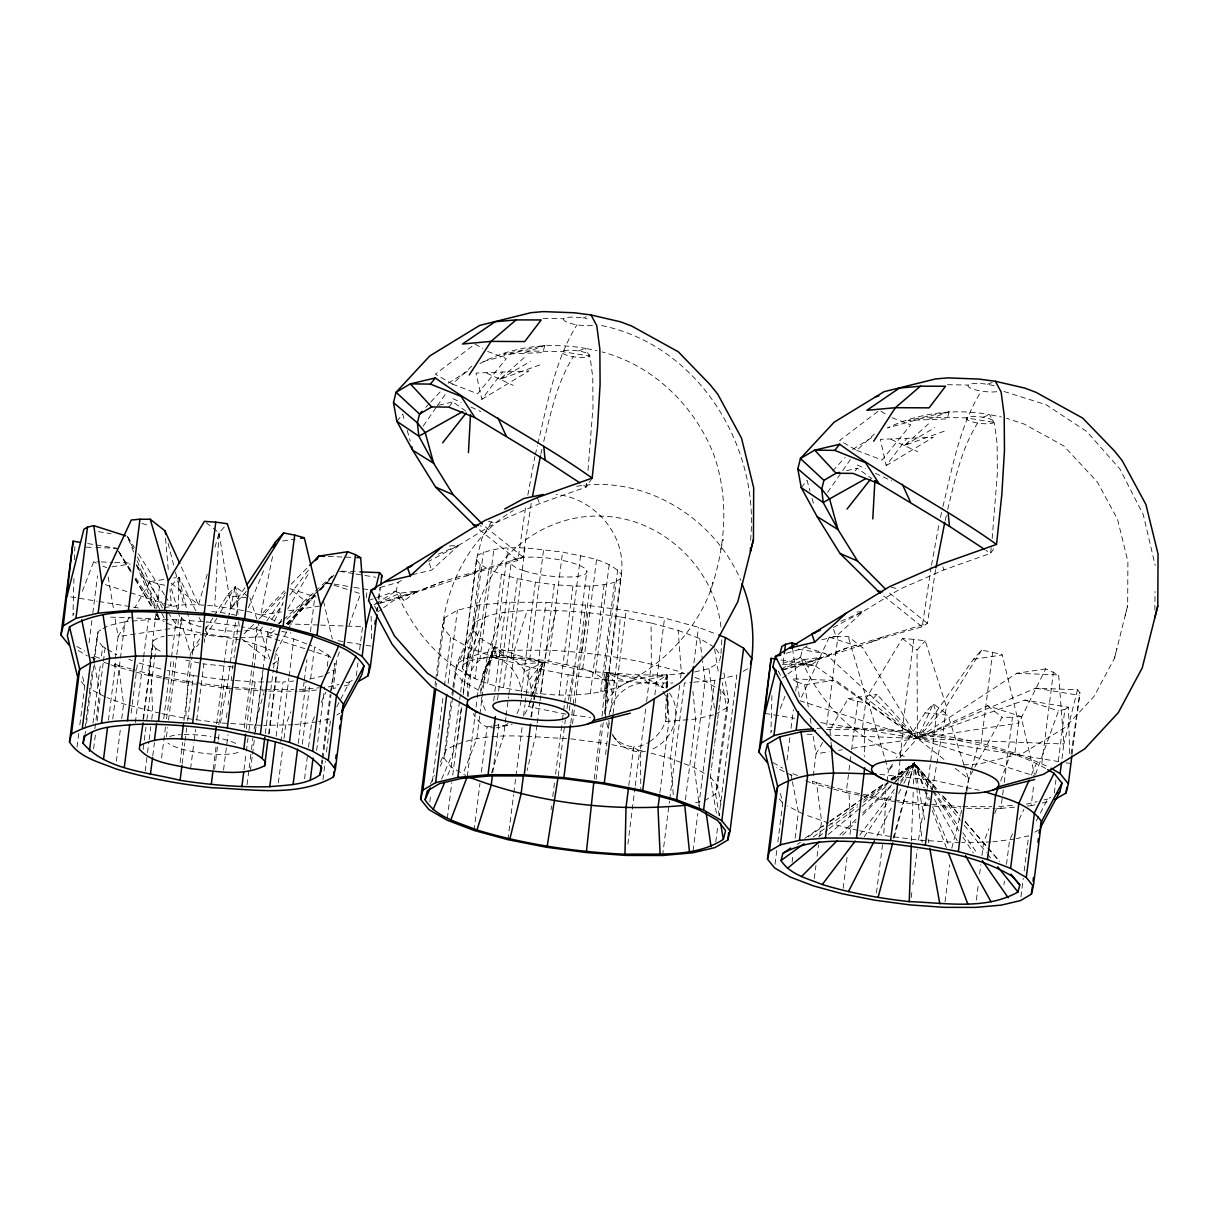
<?xml version="1.0" encoding="UTF-8"?>
<svg xmlns="http://www.w3.org/2000/svg" width="1219" height="1219" viewBox="0 0 1219 1219"><rect width="100%" height="100%" fill="white"/><g stroke="black" fill="none" stroke-linecap="round" stroke-linejoin="round"><path stroke-width="0.75" stroke-dasharray="5 3.75" d="M649.483 741.761A35.732 30.582 -59.8 0 0 661.14 730.09C668.271 719.667 668.134 706.944 667.402 694.876M401.341 580.488L398.308 582.271L396.099 591.047C415.344 636.912 452.904 678.389 503.538 687.668C541.312 695.759 581.448 699.599 618.673 686.876C659.616 667.189 693.276 634.672 710.113 591.977C725.549 547.102 729.77 498.312 713.206 453.072C693.596 404.845 652.881 365.334 602.064 351.925M963.513 764.907L979.451 763.978L1023.031 753.174L1065.467 727.21L1094.098 696.354L1114.471 658.275L1127.666 605.599L1127.895 561.517L1117.564 519.37L1097.359 482.008L1063.821 445.956L1024.25 424.105L1006.422 418.224M750.554 540.169C759.97 444.645 696.75 343.651 599.596 325.153M1154.881 610.186L1155.003 591.535M530.859 696.415C533.739 674.168 513.443 648.599 489.566 656.812M605.599 719.195L606.285 672.629C569.136 670.999 532.932 654.938 495.828 657.97L468.858 647.685L450.649 637.065L442.406 626.81C448.363 580.366 472.134 534.714 513.382 510.502M200.602 632.996L178.065 627.511L178.264 616.326M178.416 608.875L179.01 577.197L173.586 578.019M605.569 713.984L606.285 672.629L638.009 674.884L666.945 674.945L689.268 672.964M73.948 578.4L72.927 615.686L74.938 610.445M74.466 559.75L74.831 546.706M771.932 695.561L770.896 732.848L772.236 729.358M666.275 695.424L665.437 721.48L695.638 719.103L713.496 714.883M666.519 687.973L666.945 674.945C642.946 676.103 608.997 680.522 605.553 710.494M720.932 626.962C714.867 567.627 661.247 517.298 601.424 516.155C537.427 513.61 478.564 566.104 473.353 629.979L479.936 638.177L494.518 646.679L483.029 673.665L481.094 682.29L480.774 691.523A35.732 23.892 84.9 0 0 486.457 712.429M911.446 840.897L913.229 791.542M913.503 783.939L914.265 763.064L890.799 779.2M261.856 725.381L220.471 722.958L185.73 718.341L187.878 681.634L151.004 674.381L132.962 669.46M243.434 610.536L214.727 605.95L219.054 532.855L227.283 523.682M720.993 653.521L721.846 639.335M959.825 842.558L918.44 840.12L883.699 835.503L885.863 798.795L848.973 791.542L830.947 786.621M666.031 688.095L666.945 674.945L648.31 679.486L606.285 672.629L601.805 718.936M605.614 754.576L609.256 721.069M452.904 686.754L456.835 663.654L475.197 622.65C490.16 611.694 509.649 612.151 527.294 610.323C558.439 609.515 589.539 612.197 620.303 616.936L617.317 657.331L610.201 713.572M826.33 729.587L864.637 729.328L902.654 732.04L898.053 781.227M586.644 483.349L586.248 487.036L539.606 503.584L495.173 523.027L458.786 545.259L428.631 561.38M588.015 470.427L592.983 407.237L592.784 377.509L590.148 357.426L585.288 348.375C549.937 342.051 511.508 346.15 479.966 363.597M991.184 547.788L990.605 553.319L943.963 569.882L899.531 589.31L863.128 611.542L832.988 627.663M992.175 538.569L997.34 473.521L997.127 443.792L994.506 423.724L989.645 414.658C955.315 408.197 918.806 412.784 887.508 427.93L926.394 417.157L966.591 417.888L993.942 422.383A14.018 3.23 7.2 0 0 975.672 416.517A14.018 3.23 7.2 0 0 971.177 421.515A14.018 3.23 7.2 0 0 993.942 422.383M89.048 642.84L91.882 620.501M92.812 613.066L97.52 575.84M77.041 747.049L78.915 732.238M79.844 724.833L84.766 685.947L82.161 674.899M84.98 728.383L92.294 670.404M93.711 659.189L98.099 631.549L101.36 629.629M84.858 736.261L85.574 730.653M86.519 723.172L93.848 665.208M94.076 663.334L98.099 631.549M92.979 723.187L100.537 663.349M101.482 655.868L102.67 646.527L96.316 638.619M94.899 728.642L103.158 663.182M103.402 661.323L105.047 648.234M93.634 748.771L95.737 732.101M97.139 720.993L100.415 695.074L94.442 664.614M133.968 671.501L114.373 666.153L115.074 660.607M115.302 658.763L118.106 636.592L114.693 616.083M108.461 720.17L116.018 660.332M112.742 718.981L125.024 621.736L130.403 621.263M116.338 761.311L120.544 727.972M121.717 718.722L123.591 703.896L118.533 665.528L111.645 662.892M131.149 713.145L137.518 662.648L163.651 669.78M135.339 722.517L143.37 658.93M143.613 657.071L148.337 619.663L176.237 619.724L206.834 621.888L238.025 626.033L234.002 657.833M161.045 677.916L148.23 675.387L150.821 654.923M151.049 653.064L156.459 610.277M156.687 608.403L159.75 584.221L150.089 581.585L135.035 607.458M143.065 719.164L153.457 640.63L158.638 637.583L164.077 636.288M143.537 719.164L153.457 640.63M143.126 749.517L144.071 742.051M144.299 740.177L145.96 727.088M146.905 719.606L155.88 648.554L152.512 644.363M145.198 771.094L147.301 754.424M147.529 752.58L148.931 741.472M149.175 739.613L150.806 726.646M151.75 719.24L152.68 711.835L151.004 674.381M152.771 755.795L154.432 742.706M163.712 718.829L171.285 658.991M171.513 657.117L176.237 619.724M161.563 758.05L165.586 726.265M166.531 718.783L174.088 658.946M166.424 736.84L167.597 727.514M168.542 720.048L176.557 656.584M176.801 654.71L181.509 617.378M266.778 691.143L227.13 688.324L186.69 682.945L190.423 653.384L178.187 611.74M183.932 720.383L191.977 656.812M192.206 654.938L194.811 634.368C220.639 636.196 247.487 638.939 270.999 650.504M180.107 762.774L182.682 742.401M182.21 763.49L184.816 742.92M185.044 741.061L186.705 727.972M187.65 720.49L193.318 675.6L167.353 670.496M204.228 642.459L204.701 638.726M205.645 631.244L206.834 621.888M190.606 768.656L193.912 742.478M194.156 740.603L195.573 729.389M196.747 720.033L203.847 663.944L184.694 659.906M216.632 723.72L227.496 637.705M213.173 769.509L216.235 745.205M218.841 724.635L224.509 679.745L233.499 680.385M214.62 769.25L218.125 741.472M218.369 739.613L219.298 732.208M227.13 688.324L236.044 617.652M236.288 615.793L238.634 597.188L235.343 586.491L227.054 595.68L213.828 616.524M226.444 717.671L227.161 712.064M228.105 704.582L228.578 700.834M229.522 693.352L229.995 689.619M231.168 680.263L231.64 676.53M232.585 669.048L233.058 665.315M223.534 770.118L228.029 734.6M244.318 727.789L257.3 625.134A38.277 8.807 7.2 0 1 244.699 630.893M246.39 728.718L257.011 644.561M243.998 769.814L246.116 752.976M246.36 751.117L248.006 738.028M248.95 730.547L255.091 681.924L264.401 681.939M247.061 784.625L248.92 769.814M249.164 767.955L251.266 751.3M251.495 749.441L252.897 738.333M254.07 729.069L263.654 693.062M254.695 734.722L262.725 671.136M262.969 669.277L267.692 631.869L241.728 626.764M250.398 770.926L252.287 755.963M252.531 754.104L254.421 739.141M255.365 731.659L263.152 669.947M265.3 733.503L273.33 669.932M273.559 668.058L275.22 654.969M268.668 733.945L276.225 674.107M276.454 672.248L278.816 657.285L275.464 653.094M269.125 733.945L277.17 670.374M277.399 668.5L278.816 657.285M276.149 736.2L282.991 681.985L293.764 681.025M280.812 741.838L288.857 678.267M289.086 676.393L293.809 639L267.692 631.869M278.374 782.827L282.808 747.658M283.981 738.394L285.627 725.427L290.853 711.759M299.143 691.203L302.952 691.203L304.125 681.909M304.354 680.05L306.944 659.601M310.464 631.716L314.456 600.114L304.11 600.083L289.512 588.564L316.041 597.081M298.274 743.483L306.076 681.771M302.327 744.169L309.641 686.19M310.601 678.724L314.609 646.923L309.413 644.942M304.567 778.682L307.371 756.45M308.544 747.201L311.592 723.126L315.569 714.517M316.62 750.493L324.65 686.906M327.241 666.336L328.658 655.121L314.609 646.923M321.435 763.597L321.907 759.848M322.136 757.989L330.166 694.403M330.41 692.544L335.012 663.029L331.233 692.941M322.258 764.008L322.73 760.26M322.974 758.401L331.004 694.815M322.959 779.718L325.29 761.205M326.463 751.94L329.511 727.865M329.74 726.021L330.669 718.616L318.525 721.48M356.329 675.844L357.975 662.831M359.62 649.818L362.683 625.652M366.203 597.782L366.919 592.205L369.342 590.773M377.448 610.887L377.92 607.169M378.865 599.733L380.282 588.579M435.061 684.926L435.533 681.177M435.777 679.303L442.406 626.81L444.706 617.652L457.399 610.186L479.616 604.929L509.847 602.247L546.005 602.323L585.669 605.142L626.094 610.506L664.553 618.063L698.426 627.313L716.955 634.368M435.945 687.013L436.417 683.265M437.377 675.768L444.706 617.652M429.804 802.041L430.749 794.544M432.41 781.409L443.061 697.055M444.478 685.809L450.649 637.065M448.165 683.295L457.399 610.186M451 701.748L443.899 757.989L440.135 766.34M451.944 694.251L452.66 688.628M452.569 697.39L445.941 749.883L443.899 757.989L451.182 767.056L465.688 775.513M452.813 695.516L453.514 689.893M453.758 688.019L456.835 663.654C483.09 646.725 516.658 650.976 546.462 650.093C592.038 652.363 637.552 658.946 681.299 672.187L684.697 673.497M476.355 559.658L480.225 564.458L488.773 569.456L474.999 678.511L466.45 673.528L462.58 668.713L476.355 559.658L482.191 537.518L491.47 521.717M462.58 668.713L477.452 555.346C503.432 542.196 534.791 549.434 562.568 552.009C582.484 557.037 607.26 558.073 621.583 574.499L607.793 683.569L606.712 687.866L600.754 691.371L614.544 582.301L620.486 578.812C629.37 538.844 596.182 497.885 556.169 494.503M459.472 701.443L451.182 767.056L446.84 777.295M459.715 699.569L460.416 693.946M460.66 692.072L462.077 680.827L479.936 638.177M447.312 818.284L451.807 782.659M452.752 775.162L461.285 707.675M463.174 692.682L468.858 647.685M461.666 707.66L457.171 743.285L440.379 781.912M463.327 694.54L468.066 657.041L485.345 616.677M466.45 673.528L480.225 564.458M463.662 664.416L469.62 660.911L483.394 551.857M468.02 696.796L479.616 604.929M469.62 660.911L480.042 658.443L493.832 549.388M467.304 776.457L477.01 699.599M477.254 697.725L478.198 690.228L494.518 646.679L516.079 654.893L543.171 662.283L535.583 693.032M479.661 716.132L476.827 738.638L463.25 773.288M479.905 714.258L487.722 652.394L503.112 612.471M487.646 683.341L501.436 574.271L488.773 569.456M480.042 658.443L494.228 657.193L508.003 548.123M474.039 830.444L479.981 783.406M481.398 772.115L487.112 726.951A35.732 23.892 84.9 0 1 473.216 713.603M493.68 700.94L494.64 693.382M494.868 691.508L511.081 563.208M497.52 699.736L509.847 602.247M492.781 772.694L498.815 724.894L494.381 722.273M503.538 687.668L517.328 578.614L501.436 574.271M494.228 657.193L511.203 657.224L524.978 548.154M505.931 717.519L503.554 736.261L490.571 775.893M506.159 715.644L508.536 696.887M508.765 695.013L514.448 650.032L527.294 610.323M521.595 691.219L535.37 582.164L517.328 578.614M511.203 657.224L529.808 658.55L543.598 549.479M507.896 839.678L513.58 794.681M513.824 792.807L515.713 777.813M515.957 775.939L522.113 727.194M523.53 715.949L524.947 704.689M525.191 702.814L529.686 667.204L495.828 657.97A35.732 23.892 84.9 0 0 467.867 696.415M530.829 716.863L535.141 694.83M531.56 716.681L546.005 602.323M540.566 693.733L554.34 584.678C574.347 586.187 594.979 587.832 614.544 582.301M536.985 725.076L535.568 736.322L527.035 770.545M537.213 723.202L539.819 702.571M540.063 700.696L546.462 650.093L556.23 610.384M607.793 683.569C593.485 667.143 568.709 666.107 548.794 661.064L562.568 552.009M559.171 695.059L572.96 586.004M566.835 664.614L580.61 555.544M551.095 809.736L551.567 805.988M552.756 796.616L554.645 781.623M555.59 774.126L562.218 721.633M562.462 719.759L563.407 712.262M563.65 710.387L564.351 704.765M564.595 702.891L568.145 674.762L529.686 667.204M558.226 776.046L565.326 719.804M569.227 710.57L586.857 570.949M570.751 723.248L572.869 706.365M573.113 704.491L585.669 605.142M572.534 723.812L574.911 705.07M575.139 703.195L589.935 586.034M582.728 668.941L596.502 559.887M590.331 693.84L604.106 584.77M595.39 673.772L609.165 564.717M603.938 678.754L617.713 569.7M594.232 778.926L601.104 724.558M606.712 687.866L620.486 578.812M596.03 779.49L603.375 721.374M604.319 713.877L608.586 680.141L648.234 682.945L672.979 683.006M613.066 713.618L626.094 610.506M628.791 785.6L633.667 746.988L639.884 746.135A35.732 30.582 -59.8 0 0 647.959 742.706M627.876 844.142L635.008 787.687M635.236 785.813L639.518 751.94L633.667 746.988L627.069 745.647A35.732 33.827 -38.8 0 1 612.639 735.606L616.25 740.101M645.659 709.016L640.447 750.264L640.828 791.253M646.603 701.519L651.342 664.02L651.068 622.985L620.303 616.936M654.847 694.937L664.553 618.063M659.89 792.731L668.896 721.48L667.722 693.565M679.638 685.322L670.404 758.431L673.711 800.228M680.583 677.81L681.299 672.187L678.16 630.375L651.068 622.985M662.618 855.494L669.475 801.127M669.719 799.253L684.408 683.021L691.965 682.35M693.916 662.923L698.426 627.313M685.444 799.725L695.638 719.103L692.925 691.325M693.078 850.938L697.817 813.439M698.761 805.942L714.624 680.339L736.84 675.082L719.073 815.694M716.391 813.256L710.372 776.93L711.317 769.418M711.561 767.543L712.978 756.298M713.222 754.424L714.395 745.053M714.639 743.179L717.473 720.688M717.717 718.814L720.551 696.308M720.795 694.434L720.688 687.059M715.766 841.933L717.9 825.065M783.131 662.938L784.076 655.487M787.032 760.016L789.851 737.678M791.024 728.368L793.371 709.763M795.733 691.143L796.906 681.832L791.71 678.8L833.552 680.4L917.374 738.424L1024.935 700.087L1068.514 707.218L1069.581 754.043M775.025 864.21L776.884 849.399M777.829 841.994L782.034 808.669M782.263 806.81L782.735 803.108L779.703 790.232M792.076 862.229L793.005 854.824M795.123 838.169L798.399 812.235L792.411 781.79M831.952 788.663L812.342 783.314L813.043 777.783M813.271 775.924L816.075 753.753L812.662 733.244M1072.126 754.073L1079.897 692.742L1077.52 689.786L1035.708 688.186L917.374 738.424L862.854 647.929L848.195 636.425L837.941 636.394L826.36 727.606C901.816 727.743 980.579 734.676 1049.483 767.376M814.307 878.472L815.938 865.505M817.111 856.256L818.513 845.148M819.686 835.884L821.56 821.073L816.517 782.689L809.614 780.069M859.029 795.078L846.199 792.563L848.79 772.084M849.018 770.225L851.38 751.62M851.609 749.761L857.719 701.397L848.058 698.746L829.255 731.11M862.534 727.682L866.267 698.106L848.195 636.425M843.167 888.255L847.373 854.93M849.948 834.558L850.649 829.011L848.973 791.542M895.691 801.584L884.659 800.121L886.762 783.482M887.005 781.638L888.407 770.545L868.705 703.546L876.979 694.373L917.374 738.424L987.481 705.74L1021.095 716.513L1034.459 774.324M876.446 892.902L882.526 844.767M902.182 730.486L913.762 639.32L925.251 640.844L946.355 706.304L942.622 735.865M911.187 897.519L911.888 891.973M912.833 884.567L917.267 849.384M897.534 801.828L925.099 805.485L927.217 788.754M927.446 786.895L936.603 714.364L933.327 703.668L925.023 712.856L896.544 757.73M932.322 789.546L941.418 737.19C977.044 744.321 1014.254 750.386 1046.146 768.701M945.03 901.801L949.708 864.759M951.81 848.089L961.639 810.239M966.073 790.491L970.949 770.911M966.85 791.68L968.495 778.743L973.935 768.762M981.082 743.422L992.662 652.302L981.6 650.123L973.387 659.311L917.374 738.424L814.642 665.467L780.19 659.829M976.343 900.003L978.217 885.192M979.619 874.084L980.792 864.82M981.95 855.555L983.596 842.603L988.822 828.935M997.112 808.365L1000.921 808.38L1003.267 789.79M1004.212 782.354L1012.44 717.29L1021.095 716.513M1014.939 752.656L1018.673 723.096L1045.689 668.881L1058.641 674.884L1063.852 744.001L1061.749 760.626M1003.953 884.735L1004.41 881.032M1006.513 864.362L1009.561 840.287L1013.553 831.693M1027.358 806.033L1031.137 805.698L1033.941 783.512M1020.928 896.894L1023.274 878.366M1024.204 870.96L1028.653 835.777L1016.509 838.657M1041.895 762.942L1053.46 671.852M1054.298 793.005L1055.944 779.992M1058.29 761.403L1064.888 709.367L1068.514 707.218M376.656 611.283L377.174 607.595M378.454 598.392L379.978 587.36M1071.059 754.211L1079.897 692.742M525.48 508.003L517.846 560.511C470.443 572.991 424.639 591.093 377.524 603.984M581.539 652.576L587.954 612.639M220.471 722.958L226.658 686.785L262.862 689.344M918.44 840.12L924.627 803.946L960.831 806.521M566.987 708.681L573.936 668.332M527.827 495.127L534.912 456.5M531.225 503.325L523.073 557.083L517.846 560.511L475.989 527.019M931.179 566.942L922.189 626.81C874.785 639.274 828.996 657.391 781.882 670.282M931.514 565.098L939.27 522.799M935.582 569.623L927.415 623.366L922.189 626.81L880.347 593.318M281.985 621.035L279.197 623.534L271.761 619.191L260.744 615.001L273.208 553.076M202.339 633.347L224.083 636.562L227.831 619.877M228.258 618.018L235.343 586.491L248.524 596.853M535.324 454.687L537.35 445.651M537.762 443.853C547.59 403.398 554.691 360.672 576.953 324.803M540.855 454.138L542.074 448.699M543.72 441.43C550.988 412.494 557.113 382.233 573.311 356.725M940.489 517.374L942.531 508.338M942.927 506.525C952.45 467.243 959.643 425.873 981.295 391.101M945.213 520.437L947.254 511.355M947.666 509.542C954.995 479.981 961.181 449.064 977.653 423.023M483.029 673.665L486.427 666.244L491.089 660.53L494.518 646.679L507.454 656.492L516.079 654.893M524.688 714.41L528.772 706.609L530.844 698.243M475.197 622.65L473.353 629.979L454.794 671.76L462.077 680.827L480.774 691.523L494.518 646.679L502.792 655.639L496.666 656.919L491.089 660.53M720.81 549.297L723.324 539.301M710.113 591.977L712.551 582.301M719.515 660.789L720.901 655.289L715.401 648.462M807.207 645.887L802.666 648.569L800.456 657.331C819.503 704.003 857.932 742.31 906.54 757.106M1077.52 689.786L1063.852 744.001L826.071 734.95M1114.471 658.275L1116.894 648.599M1125.152 615.595L1127.666 605.599M544.756 345.495L542.912 352.596L503.737 354.135L544.756 345.495L523.332 353.373M949.098 411.778L947.254 418.894L908.094 420.433L949.098 411.778L927.674 419.656M894.197 837.544L914.265 763.064L936.573 788.708M971.436 769.143L978.293 744.443M893.085 838.398L907.713 786.377M908.216 784.594L914.265 763.064L936.603 788.861M164.184 607.58L183.779 604.776L198.545 604.807L207.26 574.225M214.955 547.24L219.054 532.855L204.411 521.336M529.93 703.058L531.652 697.74M532.231 695.973L543.171 662.283L513.077 658.93M531.454 696.445L543.171 662.283L519.782 664.325M339.461 651.906L336.901 658.961L333.168 688.522L336.871 687.653M349.045 625.438L360.534 593.699L353.464 591.428M1035.525 774.37L1058.503 710.86L1064.888 709.367M1000.677 780.922L1010.764 753.296M481.094 682.29L494.518 646.679L496.666 656.919M994.704 813.545L997.325 806.719L1015.442 805.104M82.328 591.276L93.741 561.639L99.44 561.852M780.297 708.437L784.99 696.247M248.356 607.778L264.721 568.054M486.427 666.244L494.518 646.679M638.009 674.884L648.234 682.945A35.732 30.582 -59.8 0 1 663.486 687.607L655.502 682.945L666.945 674.945L661.368 688.445L655.502 682.945L648.31 679.486M1031.426 774.934L1036.622 763.155M430.414 784.015L434.299 775.482M440.501 761.829L445.941 749.883C482.13 729.175 527.08 737.221 566.957 738.546M530.951 689.04L543.171 662.283L525.237 671.486M240.265 637.705L267.372 636.638L271.319 628.059M274.488 621.187L283.189 602.308M321.161 702.464L325.945 692.133M837.941 636.394L829.27 637.156L799.877 700.727L1034.885 776.122M1019.13 819.64L1023.914 809.309M876.994 835.823L892.598 805.363M898.662 793.523L902.989 785.066M903.858 783.375L914.265 763.064L935.72 789.729M336.703 706.944L349.624 681.939L354.196 679.257M1036.409 820.783L1047.609 799.1L1050.641 797.317M275.966 651.601L286.861 631.655M287.76 629.994L304.11 600.083M974.85 767.101L1002.079 717.26L1012.44 717.29M205.127 637.08L216.83 618.414M220.532 612.029L235.343 586.491L238.513 619.42M129.397 617.164L118.106 636.592L178.065 627.511L168.725 613.401M822.657 742.432L816.075 753.753L829.21 751.773M279.197 623.534L282.016 618.719M287.684 609.089L309.382 572.168M913.762 639.32L902.38 638.497L866.267 698.106L945.121 760.306M981.6 650.123L946.355 706.304L899.744 757.974M199.581 638.954L190.423 653.384L199.002 643.876M205.691 629.339L212.807 618.124M892.476 764.145L888.407 770.545L894.7 763.566M592.16 478.107L586.248 487.036L583.078 484.964M993.561 548.87L990.605 553.319L985.851 550.211M219.054 532.855L231.229 608.144L244.912 587.71M864.18 836.889L894.015 792.914M900.414 783.482L914.265 763.064L932.611 789.379M423.237 426.041L436.189 407.405M437.271 405.851L445.925 393.432M827.579 492.339L841.628 472.149M842.71 470.595L850.268 459.715M255.03 637.735L262.573 626.977M266.885 620.837L285.2 594.72M271.761 619.191L282.96 604.182M289.68 595.162L309.855 568.13M481.825 399.344L528.939 370.972L476.019 373.06L481.825 399.344L502.487 372.024M886.183 465.628L933.297 437.271L880.377 439.343L886.183 465.628L906.829 438.307M859.745 835.045L894.959 788.556M900.628 781.059L914.265 763.064L931.895 789.882M448.76 407.116L452.935 401.904L466.115 411.321M529.046 679.912L543.171 662.283M855.205 470.808L857.292 468.187L871.935 478.656M396.845 421.317L402.742 414.094L404.723 421.317M801.203 487.6L807.085 480.377L810.071 491.211M1045.689 668.881L1016.798 673.284L917.374 738.424L917.038 650.032L925.251 640.844M195.817 610.826L179.01 577.197L170.736 586.385L177.654 609.927M231.229 608.144L248.386 589.127M425.781 407.359L429.515 403.321M430.764 401.98L440.729 391.253M832.623 470.961L845.072 457.536M287.989 624.585L314.776 595.741M319.881 590.255L333.915 575.139M288.095 624.524L315.31 595.405M320.49 589.859L326.966 582.926L332.421 583.81M286.495 623.671L315.401 593.973M316.711 592.617L333.808 575.078M287.075 623.64L315.005 595.131M320.323 589.706L326.966 582.926L332.269 584.617M246.924 611.222L260.744 615.001L284.515 590.91M291.112 584.221L308.27 566.82M842.603 835.198L855.875 821.835M862.503 815.161L914.265 763.064L927.979 787.84M244.257 633.728L253.582 624.433M258.9 619.115L285.52 592.556M839.845 835.015L856.088 819.32M862.839 812.768L893.969 782.689M895.325 781.379L914.265 763.064L924.535 787.474M472.058 346.287L435.32 374.142L452.401 384.107L472.728 365.258M877.878 411.458L839.662 440.44L856.759 450.405L874.373 434.055M412.22 574.728L431.678 570.126L458.786 545.259L447.739 546.142M821.88 639.762L836.036 636.409L863.128 611.542L853.925 612.288M329.77 656.675L267.372 636.638L275.677 629.141M286.77 619.145L318.647 590.407M320.033 589.158L326.966 582.926M283.372 619.785L314.045 592.282M315.431 591.032L333.564 574.774M539.865 364.923L499.973 379.261L524.109 357.639M944.222 431.206L904.33 445.544L928.467 423.922M828.234 834.497L860.309 807.862M861.772 806.658L888.011 784.853M893.847 780.008L914.265 763.064L923.621 787.703M818.726 836.722L827.686 829.819M829.179 828.661L857.536 806.795M863.509 802.193L890.373 781.47M891.866 780.328L914.265 763.064L918.638 787.139M813.21 836.981L826.985 826.909M828.524 825.781L857.612 804.51M863.738 800.03L889.763 780.983M891.302 779.87L914.265 763.064L916.536 785.691M377.738 611.999L382.096 608.83M383.543 607.763L393.707 600.373L442.177 581.783L523.073 557.083L485.04 526.654L479.92 525.831M368.473 600.464L396.099 591.047L403.977 600.83L417.553 590.956L399.939 593.196L380.861 601.698M786.453 675.113L782.095 678.282L778.286 671.075L783.482 668.759M787.901 674.061L798.064 666.671L846.535 648.081L927.415 623.366L889.398 592.937L885.984 592.388M783.192 663.227L800.456 657.331L808.334 667.128L821.911 657.254L804.296 659.479L785.219 667.982M797.302 844.417L800.426 842.253M808.227 836.828L823.815 825.979M830.048 821.636L858.13 802.117M864.362 797.775L884.628 783.68M890.876 779.337L914.265 763.064M804.738 838.367L828.204 822.231M829.773 821.164L862.625 798.567M864.195 797.485L884.537 783.497M376.976 610.551L373.928 604.792L396.099 591.047L399.939 593.196L403.977 600.83M781.455 669.109L800.456 657.331L804.296 659.479L808.334 667.128M448.196 383.193L468.843 370.454M852.553 449.491L873.2 436.752M499.973 379.261L530.463 361.342M102.99 628.669L107.881 625.789L125.024 621.736M272.69 664.065L277.871 661.018M325.077 674.899L333.244 670.1M336.901 714.943L340.025 713.115M904.33 445.544L934.821 427.625M694.678 671.959L708.894 668.591L719.042 662.618M743.179 671.349L749.533 667.616M715.279 714.471L726.509 707.858L728.551 699.752L723.766 671.959M704.399 800.7L715.629 794.102L717.656 785.981L728.551 699.752L721.267 690.685M1034.885 832.12L1037.994 830.291M373.928 604.792L379.124 602.476M466.633 575.932L479.539 570.187M870.991 642.23L883.897 636.486M438.246 554.203L458.786 545.259M840.897 621.233L863.128 611.542M422.673 589.585L442.177 581.783M827.031 655.868L846.535 648.081M583.063 318.022L586.248 316.803M578.507 350.965L585.288 348.375L597.02 350.676M987.42 384.305L992.205 382.492M982.864 417.248L989.645 414.658L1001.378 416.974M377.418 603.679L417.553 590.956M781.775 669.978L821.911 657.254M380.145 587.528L398.308 582.271M786.316 653.293L802.666 648.569M483.151 361.647L522.052 350.859L562.233 351.605L589.585 356.085A14.018 3.23 7.2 0 0 571.315 350.234A14.018 3.23 7.2 0 0 566.82 355.217A14.018 3.23 7.2 0 0 589.585 356.085M438.779 405.257L452.935 401.904M846.672 470.702L857.292 468.187M267.372 636.638L276.439 634.505M309.733 679.105L323.446 675.859M328.338 686.967L338.989 684.453M346.089 682.777L349.624 681.939M344.276 685.901L349.823 684.59M316.788 721.892L294.891 724.604M502.518 726.372L512.239 724.071M695.455 802.818L702.601 801.127M1026.307 804.144L1036.958 801.63M1044.058 799.938L1047.609 799.1M1031.137 805.698L1034.84 804.814M1042.245 803.062L1047.807 801.752M1014.772 839.068L992.86 841.78M492.126 726.067L487.112 726.951A35.732 29.606 76.7 0 0 494.929 727.88M493.802 725.777L498.815 724.894L504.651 725.579A35.732 29.606 76.7 0 0 510.776 724.558M112.057 566.789L130.143 564.062M282.625 541.053L295.272 539.133M150.089 581.585L164.55 579.391M260.744 615.001L281.36 611.877M288.857 610.749L320.704 605.919M796.906 681.832L804.601 684.773L833.552 680.4M973.387 659.311L1002.277 654.923L1018.673 723.096L849.841 748.649M848.058 698.746L876.979 694.373M838.596 750.34L842.344 749.776M576.678 486.29C644.744 474.8 714.197 517.846 740.786 580.366M132.201 621.096L148.337 619.663M167.704 635.434L194.811 634.368M299.356 689.543L319.271 687.775M302.952 691.203L318.052 689.863M693.84 682.183L714.624 680.339M293.032 724.772L263.685 725.396M816.913 728.444L822.581 727.941M1000.921 808.38L1016.036 807.039M991.017 841.948L961.654 842.558M266.26 681.939L282.991 681.985M264.675 689.482L293.886 689.543M268.683 691.143L297.238 691.203M962.644 806.643L991.855 806.704M966.652 808.304L995.207 808.365M543.11 318.388L563.909 318.768M947.468 384.686L968.267 385.067M86.244 547.148L93.848 547.438M95.752 547.499L116.674 548.306L131.317 572.397M328.338 556.473L353.053 557.418M101.345 561.929L112.757 562.37M114.662 562.431L131.774 563.087M341.549 571.162L360.55 571.894M110.624 617.119L159.613 618.978L164.077 621.583M286.724 623.823L318.768 625.042M320.658 625.103L363.993 626.764M782.308 664.233L814.642 665.467M1016.798 673.284L1058.641 674.884M807.039 734.219L814.658 734.508M246.208 597.737L227.054 595.68M171.178 583.215L198.545 604.807L205.737 605.31M207.535 605.447L214.727 605.95M224.083 636.562L238.467 637.583M963.924 764.618L947.955 715.172L925.023 712.856M232.936 667.022L203.847 663.944M235.297 680.522L255.091 681.924M879.828 774.339L933.495 780.297L979.268 790.262M925.099 805.485L960.968 808.045M535.37 582.164L554.34 584.678M529.808 658.55L548.794 661.064M568.145 674.762L608.586 680.141M902.654 732.04L941.418 737.19M571.681 714.928L590.514 717.427M193.318 675.6L224.509 679.745M187.878 681.634L226.658 686.785M570.644 738.821L606.422 743.575M885.863 798.795L924.627 803.946M334.235 584.114L352.382 587.086M354.211 587.375L370.546 590.057M98.389 531.652L111.081 533.739M339.552 571.315L354.059 573.692M355.872 573.997L363.125 575.185M364.938 575.475L375.818 577.257M798.171 649.117L825.37 653.582L917.374 738.424L933.327 703.668L947.955 715.172M1035.708 688.186L1079.226 695.318M87.661 543.552L116.674 548.306M70.748 596.883L97.063 601.196M98.937 601.5L138.402 607.976M281.619 631.457L291.006 632.996M337.983 640.691L345.51 641.925M347.385 642.23L364.298 645.003M366.172 645.323L371.81 646.238M764.968 713.435L794.712 718.311M820.722 722.577L1058.641 761.585M1066.076 762.804L1069.794 763.414M857.719 701.397L868.705 703.546M159.75 584.221L165.235 585.303M566.043 714.182L528.772 706.609M611.786 744.626L643.967 751.224M860.858 795.443L884.659 800.121M162.889 678.267L186.69 682.945M857.993 830.444L830.657 823.556M859.837 830.809L883.699 835.503M160.024 713.283L123.591 703.896L107.043 697.588M161.868 713.648L185.73 718.341M607.854 701.656L606.285 672.629L635.495 678.998M891.074 587.162L899.531 589.31M488.408 521.305L495.173 523.027M992.662 652.302L1002.277 654.923M816.517 782.689L829.133 786.133M833.72 789.15L846.199 792.563M651.022 753.144L670.404 758.431L682.335 762.972M828.829 823.054L805.012 814.764M118.533 665.528L131.164 668.972M135.751 671.989L148.23 675.387M1003.953 391.451L1046.024 404.693L1086.784 431.556L1119.971 469.102L1143.3 514.753L1155.185 565.433M829.27 637.156L862.854 647.929M1024.935 700.087L1058.503 710.86M805.927 647.35L825.37 653.582M141.907 523.393L148.977 525.663M334.036 585.181L351.697 590.849M105.474 584.693L166.089 604.152M167.872 604.731L171.437 605.873L169.974 588.975M891.988 417.721L910.7 424.852L882.038 460.051L856.759 450.405M487.63 351.438L506.342 358.569L477.68 393.752L452.401 384.107M678.16 630.375L699.736 638.588L714.304 647.091M694.921 677.383L705.146 681.284L719.652 689.741M797.546 775.467L790.659 772.831L792.06 779.992M792.121 775.604L776.274 767.726M805.607 780.754L812.342 783.314M684.027 763.627L694.251 767.528L705.542 774.111M803.351 814.124L787.428 805.85M293.809 639L307.676 644.287M102.777 566.134L106.632 567.612M167.049 623.32L178.065 627.511M128.848 659.342L132.322 660.668M99.577 658.29L92.69 655.67L94.092 662.831M90.77 657.163L95.829 659.083M104.255 662.298L109.314 664.233M110.99 664.873L114.373 666.153M105.383 696.963L89.459 688.674M612.38 693.581L606.285 672.629L626.688 681.863M890.998 439.389L917.648 451.716M857.277 464.957L865.46 468.751M875.288 473.292L891.653 480.865M486.64 373.09L513.306 385.417M452.919 398.674L461.102 402.453M470.93 407.009L480.743 411.55M880.926 411.275L887.249 414.963M474.999 344.063L482.892 348.664M773.196 762.652L782.72 768.199M93.741 561.639L96.331 563.163M155.88 648.554L163.316 652.881M102.67 646.527L105.794 648.34M107.348 649.255L116.719 654.725M76.812 646.405L84.751 651.037M78.29 650.565L87.402 655.868M902.38 638.497L917.038 650.032M987.481 705.74L1002.079 717.26M955.346 768.366L968.495 778.743L964.503 766.385M241.712 638.847L267.631 659.296M606.285 672.629L618.795 686.83M942.759 795.824L960.115 815.77M965.067 821.454L999.778 861.345M942.805 796.037L960.191 816.105M965.143 821.835L998.666 860.538M936.71 790.963L960.359 820.341M964.336 825.293L986.354 852.66M987.542 854.123L991.077 858.526M779.2 798.704L782.735 803.108M710.372 776.93L717.656 785.981L720.962 804.525M328.658 655.121L330.776 657.757M156.261 614.803L159.613 618.978L155.864 610.277M81.231 681.543L84.766 685.947M933.693 790.933L958.53 826.528M962.842 832.729L976.876 852.843M163.544 605.569L135.568 563.239L155.103 608.525M932.931 791.466L958.85 830.901M962.995 837.209L973.371 852.995M118.7 551.445L130.86 570.263M135.918 578.111L155.163 607.915M133.633 552.039L127.401 536.421L134.41 547.468M138.417 553.776L164.443 594.811M165.434 596.396L171.437 605.873M135.218 578.827L152.786 607.732M156.687 614.163L159.613 618.978M118.609 551.552L131.149 572.625M135.019 579.116L152.39 608.311M663.029 691.31L665.498 695.607L667.616 703.927M934.379 799.39L957.235 840.683M137.32 566.576L160.938 611.633M161.807 613.309L164.428 618.307M199.169 617.561L200.861 620.913M205.904 631L207.58 634.368M127.401 536.421L134.06 550.059M137.397 556.87L162.371 608.007M181.326 566.926L198.545 604.807M925.267 789.226L929.67 799.694M932.611 806.673L949.494 846.778M137.107 560.71L155.803 607.58M942.805 566.881L943.963 569.882M537.305 497.581L539.606 503.584M924.292 789.47L928.299 800.03M932.306 810.589L946.355 847.54M833.598 629.415L836.036 636.409M429.24 563.132L431.678 570.126M249.986 597.996L256.828 619.191M257.407 620.959L269.948 659.814M812.067 498.434L814.048 505.656M407.207 430.337L410.193 441.171M606.574 722.745L608.022 728.078M168.1 543.4L173.647 565.052M175.49 572.275L183.779 604.776M179.01 577.197L186.736 609.652M187.162 611.45L191.886 631.29M323.538 601.15L332.315 639.091M918.974 788.998L925.038 822.322M928.055 838.992L928.726 842.695M719.332 815.831L715.629 794.102L726.509 707.858L722.334 682.533M804.601 684.773L808.639 709.016M810.178 718.341L811.107 723.934M108.171 576.937L113.458 608.631M714.593 648.919L718.661 674.336M792.563 648.432L799.359 696.994M708.894 668.591L714.517 708.955M699.889 810.208L694.251 767.528L705.146 681.284L702.555 660.866M699.736 638.588L702.327 659.007M916.718 787.581L922.204 842.268M238.68 621.248L239.214 626.734M165.54 538.265L168.496 572.061M829.956 729.267L830.87 740.253M831.023 742.081L831.328 745.738M667.128 686.312L666.945 674.945L667.646 691.691M666.945 674.945L667.235 687.623M371.14 616.281L371.734 642.489M667.25 693.901L667.57 712.856M864.637 729.328L864.667 756.786M592.404 325.397A16.502 3.794 7.2 0 1 570.431 323.37A16.502 3.794 7.2 0 1 565.936 317.778A16.502 3.794 7.2 0 1 587.116 318.814M240.783 631.152A38.277 8.807 7.2 0 1 205.92 627.937M201.135 626.856A38.277 8.807 7.2 0 1 182.073 615.138M211.679 611.648A38.277 8.807 7.2 0 1 229.721 613.949M231.305 614.254A38.277 8.807 7.2 0 1 235.922 615.245M238.055 752.397A38.277 8.807 7.2 0 1 201.684 753.052A38.277 8.807 7.2 0 1 167.963 743.087M169.624 736.505A38.277 8.807 7.2 0 1 180.473 734.661M184.13 734.508A38.277 8.807 7.2 0 1 210.933 736.581M214.163 737.145A38.277 8.807 7.2 0 1 238.497 744.961M996.761 391.68A16.502 3.794 7.2 0 1 973.661 389.318A16.502 3.794 7.2 0 1 971.954 383.726A16.502 3.794 7.2 0 1 995.054 386.088M612.38 734.158A35.732 33.827 -38.8 0 0 639.518 751.94A35.732 30.582 -59.8 0 0 647.868 750.782M609.21 723.995A35.732 33.827 -38.8 0 1 608.906 720.414M609.15 714.974A35.732 33.827 -38.8 0 1 648.234 682.945M669.353 693.093A35.732 30.582 -59.8 0 1 651.144 749.67M495.828 657.97A35.732 29.606 76.7 0 1 521.229 691.341M521.366 693.184A35.732 29.606 76.7 0 1 521.305 698.746M521.107 700.544A35.732 29.606 76.7 0 1 514.967 716.711M508.079 723.507A35.732 29.606 76.7 0 1 496.468 727.773M524.155 570.827A38.277 8.807 7.2 0 0 586.293 573.204A38.277 8.807 7.2 0 0 536.451 557.205A38.277 8.807 7.2 0 0 524.155 570.827"/><path stroke-width="1.5" d="M593.363 720.719A64.119 14.75 7.2 0 0 509.892 693.931A64.119 14.75 7.2 0 0 489.307 716.757A64.119 14.75 7.2 0 0 593.363 720.719L639.137 708.041L680.248 682.686L713.938 646.375L737.891 601.577L753.433 539.606L753.692 487.752L741.533 438.154L717.778 394.209L710.052 384.61L678.313 351.803L631.762 326.082L620.7 321.862L591.032 314.974L574.454 312.78L543.354 311.592L530.951 312.689L479.692 325.412L429.758 355.948L396.068 392.259L393.478 402.575L396.845 421.317L412.677 450.207L435.625 487.143L475.989 527.019M997.721 787.017A64.119 14.75 7.2 0 0 914.25 760.229A64.119 14.75 7.2 0 0 893.664 783.055A64.119 14.75 7.2 0 0 997.721 787.017L1043.479 774.339L1084.605 748.969L1118.295 712.658L1142.249 667.875L1157.791 605.889L1158.05 554.035L1145.89 504.453L1122.12 460.508L1114.41 450.893L1082.67 418.087L1036.12 392.381L1025.057 388.16L995.39 381.273L978.811 379.063L947.712 377.875L935.308 378.987L884.034 391.695L834.101 422.231L800.426 458.542L797.82 468.858L801.203 487.6L817.035 516.49L839.967 553.426L880.347 593.318M750.493 547.636L750.477 551.354L753.433 539.606M624.966 854.26C574.926 851.761 524.978 844.538 476.949 830.002C458.649 822.444 436.372 817.583 425.081 799.74L427.32 790.841L439.648 783.588L461.224 778.499L490.571 775.893L525.694 775.954L564.199 778.697L603.481 783.908L640.828 791.253L673.711 800.228L699.889 810.208L717.595 820.524L725.595 830.474L723.355 839.373C694.525 857.963 657.681 853.285 624.966 854.26L626.002 807.664L628.547 787.444M1010.932 874.16L1019.77 884.918L1017.987 891.988C985.409 910.486 945.015 902.776 909.252 901.633L911.309 844.691M468.431 452.615L470.504 414.597M872.789 518.898L874.861 480.896M204.685 614.864L200.785 658.504L192.587 723.324C152.756 722.044 107.76 713.465 71.479 734.067L69.498 741.944C79.494 757.73 99.196 762.027 115.394 768.717C146.966 778.332 179.528 784.076 212.289 787.764C252.12 789.028 297.116 797.607 333.397 777.006L335.377 769.128L343.56 704.323L364.009 665.985C352.87 648.371 330.867 643.586 312.795 636.12C277.566 625.377 241.24 618.978 204.685 614.864C161.091 613.462 109.07 603.923 69.529 626.871L67.319 635.648L77.681 677.139L69.498 741.944M586.461 851.532L593.76 782.674M478.244 712.536L431.694 686.83L399.954 654.024L392.228 644.409L368.473 600.464L371.064 590.164L485.025 520.437L537.305 497.581L592.16 478.107L597.478 428.174L600.098 384.229L599.855 349.243L596.761 325.625L591.032 314.974M882.602 778.834L836.036 753.129L804.311 720.307L796.586 710.707L772.831 666.763L775.421 656.447L889.382 586.735L941.662 563.879L996.517 544.405L1001.835 494.472L1004.456 450.512L1004.212 415.542L1001.119 391.924L995.39 381.273M69.193 645.247L60.95 635.008L63.251 625.835L73.14 541.175L80.393 542.364M767.162 762.424L758.919 752.169L761.235 743.011L771.124 658.336L776.564 659.235M60.95 635.008L73.14 541.175M63.251 625.835L75.944 618.368L87.509 527.141L93.817 525.648L125.633 535.842M71.479 734.067L79.662 669.261L69.529 626.871M82.389 727.652L90.572 662.846L81.703 619.709M75.944 618.368L98.16 613.127L101.908 583.551L93.817 525.648M83.09 743.331L84.858 736.261C99.288 725.701 118.091 726.143 135.111 724.391C165.144 723.598 195.131 726.189 224.784 730.76C257.194 739.019 298.625 740.786 321.786 767.741L320.018 774.812C305.588 785.371 286.785 784.929 269.765 786.697C239.732 787.489 209.744 784.899 180.092 780.328C147.682 772.054 106.251 770.286 83.09 743.331L84.035 735.849M89.444 751.239L91.806 732.543M101.482 723.141L109.664 658.336L103.005 614.666M103.493 759.437L107.516 727.652M98.16 613.127L128.391 610.445L139.972 519.233L150.227 519.248L164.885 530.753L179.757 563.483M127.446 720.84L135.629 656.035L131.972 612.106M124.292 767.361L129.732 724.36M140.231 745.342C162.828 733.899 190.103 740.192 214.27 742.432C231.58 746.805 253.141 747.704 265.59 761.997L264.645 765.745C242.048 777.189 214.773 770.88 190.606 768.656C173.296 764.267 151.735 763.368 139.286 749.076L143.065 722.897M128.391 610.445L164.55 610.506L168.298 580.945L150.227 519.248M154.478 740.146L156.611 723.324M150.409 774.492L152.543 757.654M158.516 720.901L166.713 656.096L166.653 612.167M181.57 739.08L183.459 724.132M180.092 780.328L181.981 765.364M164.55 610.506L204.213 613.325L215.793 522.159L227.283 523.682L248.386 589.127L244.638 618.688L283.098 626.261L316.97 635.495L343.926 645.78L362.15 656.401L370.378 666.641L368.077 675.814L358.554 681.406M214.27 742.432L216.159 727.469M211.283 784.472L212.929 771.383M335.377 769.128L328.292 760.336L312.643 751.194L289.482 742.371L260.378 734.432L227.328 727.941L235.526 663.121L243.45 620.014M243.785 749.289L245.674 734.326M241.865 786.636L243.754 771.688M260.378 734.432L268.561 669.627L280.324 627.267M262.222 757.822L264.828 737.251M264.645 765.745L267.951 739.552M283.098 626.261L294.678 535.126L283.616 532.947L275.403 542.135L247.015 584.571M269.765 786.697L275.433 741.822M289.482 742.371L297.665 677.566L312.795 636.12M293.078 784.625L297.573 749.091M316.97 635.495L320.704 605.919L347.72 551.719L355.491 554.675L360.656 557.708L365.883 626.825L362.15 656.401M312.643 751.194L320.826 686.388L338.638 645.979M310.22 780.571L313.054 758.127M320.018 774.812L321.191 765.471M328.292 760.336L336.49 695.516L356.116 656.172M343.926 645.78L355.491 554.675M333.397 777.006L334.097 771.459M334.57 767.757L335.027 764.054M335.728 758.492L336.2 754.79M339.476 728.871L339.949 725.168M340.65 719.606L341.107 715.903M368.077 675.814L369.25 666.564M370.378 666.641L376.976 614.605M380.755 584.861L381.928 575.566L379.551 572.625L360.55 571.894M742.005 583.779C751.712 607.306 754.637 633.225 751.833 658.458L730.044 830.931L727.743 840.089L715.05 847.555L692.834 852.812L662.618 855.494L626.444 855.433L586.796 852.614L546.356 847.235L507.896 839.678L474.039 830.444L447.068 820.158L428.859 809.538L420.616 799.298L434.589 688.689M420.616 799.298L422.917 790.125L435.716 688.887M422.917 790.125L435.61 782.659L446.748 694.556M435.61 782.659L457.826 777.402L467.06 704.292M457.826 777.402L488.057 774.72L495.402 716.604M492.552 774.522L491.15 785.554L476.949 830.002M523.484 774.979L521.122 793.721L509.847 838.962M488.057 774.72L524.216 774.796L530.615 724.177M557.982 777.92L547.194 846.306M524.216 774.796L563.879 777.615L570.507 725.122M730.044 830.931L721.816 820.692L703.592 810.056L676.636 799.786L642.763 790.552L604.304 782.979L612.837 715.492M642.763 790.552L654.374 698.685M659.662 794.605L658.001 807.725L660.104 854.336M676.636 799.786L693.443 666.671M703.592 810.056L725.381 637.583L718.646 635.023M721.816 820.692L743.605 648.203L725.381 637.583M727.743 840.089L728.688 832.592M758.919 752.169L771.124 658.336M761.235 743.011L773.928 735.545L780.769 681.543M784.305 653.628L785.493 644.318L791.786 642.824L797.089 644.516M1047.73 769.631L1054.085 773.334L1061.993 783.162L1041.529 821.499L1033.346 886.304L1031.365 894.182L1020.455 900.597L1001.378 905.107L975.398 907.408L944.329 907.347L910.258 904.925L875.516 900.308L842.466 893.817L813.363 885.878L790.202 877.04L774.553 867.913L767.467 859.121L775.665 794.3L777.646 786.438L767.498 744.032L779.672 736.87L800.974 731.842L815.465 730.562M767.467 859.121L769.448 851.243L777.646 786.438C806.749 768.808 843.411 773.516 876.034 774.065M769.448 851.243L780.358 844.828L788.541 780.023L779.672 736.87M773.928 735.545L796.129 730.288L798.475 711.805M780.358 844.828L799.451 840.318L807.633 775.497L800.974 731.842M799.451 840.318L825.415 838.002L833.598 773.196L831.328 745.738M825.415 838.002L856.5 838.062L864.682 767.772M856.5 838.062L890.571 840.485L897.824 783.086M1033.346 886.304L1026.276 877.497L1010.612 868.37L987.451 859.532L958.347 851.593L925.312 845.102L932.093 791.405M958.347 851.593L965.844 792.35M987.451 859.532L995.633 794.727L998.163 787.824M1010.612 868.37L1018.81 803.565L1029.202 779.992M1026.276 877.497L1034.459 812.692L1054.085 773.334M1031.365 894.182L1032.31 886.777M1033.011 881.215L1033.468 877.512M1037.918 842.329L1038.39 838.626M1039.091 833.065L1039.548 829.362M1054.938 799.512L1066.046 792.975L1068.362 783.817L1060.119 773.562L1061.52 762.484M1066.046 792.975L1066.747 787.428M1068.362 783.817L1071.897 755.932M374.873 624.158L375.391 620.486M532.566 496.026L540.444 455.967M935.918 567.795L944.801 522.25M274.671 545.792L275.403 542.135L273.269 547.331M66.999 596.274L83.867 529.275L87.509 527.141M77.681 677.139L79.662 669.261L90.572 662.846L109.664 658.336L135.629 656.035L166.713 656.096L200.785 658.504L235.526 663.121L268.561 669.627L297.665 677.566L320.826 686.388L336.49 695.516L343.56 704.323L341.975 710.631M365.883 626.825L371.353 605.142M375.452 588.884L379.551 572.625M364.009 665.985L361.799 674.777L341.579 712.201M750.447 663.959L751.833 658.458L743.605 648.203M764.968 713.435L775.909 669.978M779.566 655.502L781.851 646.451L785.493 644.318M839.586 472.378L836.051 473.216L823.907 480.347L821.713 489.124L823.206 502.487L838.032 529.61L857.536 560.999L885.405 588.945M767.498 744.032L765.288 752.824L775.665 794.3M909.252 901.633C879.844 898.327 850.603 893.177 822.261 884.537C807.725 878.533 790.034 874.678 781.059 860.507L782.842 853.437L790.659 848.058M1040.34 826.223L1041.529 821.499C1028.729 803.245 1004.883 798.155 984.723 791.756M1040.432 827.747L1059.768 791.954L1061.993 783.162M1154.82 617.652L1157.791 605.889M381.257 578.156L381.928 575.566M878.061 897.489L892.735 842.999M450.771 820.021L467.304 776.457M433.08 809.69L444.661 782.415M425.081 799.74L430.353 788.053M101.908 583.551L131.302 519.995L139.972 519.233M848.394 891.653L874.389 840.897M316.94 559.323L318.829 556.123L347.72 551.719M168.298 580.945L204.411 521.336L215.793 522.159M248.386 589.127L283.616 532.947M469.33 374.934L491.013 341.396L516.079 319.896L541.175 319.942L524.749 341.564L491.013 341.396L462.489 344.017L495.097 321.755L516.079 319.896M873.673 441.232L895.371 407.695L920.436 386.194L945.533 386.24L929.107 407.862L895.371 407.695L866.846 410.315L899.454 388.053L920.436 386.194M315.462 560.618L318.829 556.123L324.528 556.336M822.261 884.537L855.205 841.049M442.649 442.787L466.222 412.967M847.007 509.07L870.564 479.25M482.389 523.987L453.178 494.716L433.674 463.311L418.864 436.189L417.355 422.825L419.565 414.064L396.068 392.259L410.346 383.863L430.414 384.092L435.335 377.951C485.711 414.17 541.602 442.009 592.16 478.107M823.907 480.347L800.426 458.542L814.703 450.146L834.771 450.375L839.678 444.249C890.068 480.454 945.959 508.293 996.517 544.405M422.048 411.382L419.565 414.064L431.694 406.933L448.76 407.116L474.907 417.599L545.106 460.051L579.924 482.892M309.58 565.479L318.829 556.123M801.462 876.598L837.301 840.531M385.341 581.768L410.331 575.856L442.207 546.6M793.279 647.106L789.699 648.051L814.688 642.139L846.565 612.883M787.413 868.4L819.488 841.765M781.059 860.507L804.022 843.7M504.681 508.993L523.896 498.48L543.293 494.472M782.842 853.437C815.404 834.939 855.799 842.634 891.577 843.777C933.114 849.536 976.983 854.656 1013.416 877.01M1056.736 793.737L1059.768 791.954M462.763 411.58L418.864 436.189L396.845 421.317M865.49 478.777L823.206 502.487L801.203 487.6M410.331 575.856L407.451 567.627L412.586 565.387M814.688 642.139L811.808 633.91L820.357 630.177M407.451 567.627L410.986 566.576M811.808 633.91L815.328 632.874M374.705 589.112L371.064 590.164L394.392 635.815L427.579 673.36L468.34 700.224M780.861 654.877L775.421 656.447L798.75 702.114L831.922 739.643L872.697 766.507M875.227 396.876L878.884 395.855M588.168 723.781L630.314 713.222M992.51 790.064L1034.672 779.505M435.335 377.951L410.346 383.863L431.694 406.933M839.678 444.249L814.703 450.146L836.051 473.216L853.117 473.414L879.265 483.897L949.464 526.334L984.266 549.175M300.697 538.31L304.308 537.762L320.704 605.919M796.129 730.288L813.134 728.779M356.862 557.571L360.656 557.708M204.213 613.325L244.638 618.688M192.587 723.324L227.328 727.941M563.879 777.615L604.304 782.979M890.571 840.485L925.312 845.102M473.109 524.719L478.214 525.541M877.451 591.002L882.571 591.84M294.678 535.126L304.308 537.762M469.01 777.112C537.198 803.169 612.167 812.174 684.743 805.348L689.451 851.731M834.771 450.375L865.536 462.717L879.265 483.897L874.861 480.758M430.414 384.092L461.178 396.434L474.907 417.599M839.967 553.426L857.536 560.999M435.625 487.143L453.178 494.716M1051.007 768.26L1060.119 773.562M817.035 516.49L838.032 529.61L829.59 498.906L821.713 489.124L797.82 468.858M393.478 402.575L417.355 422.825L425.233 432.623L433.674 463.311L412.677 450.207L411.687 446.596M1011.069 874.876L1019.77 884.918M997.721 866.785L1017.987 891.988M772.831 666.763L776.305 671.075M982.285 860.584L1008.189 897.748M965.463 855.555L991.062 901.786M902.319 484.293L910.532 502.243M497.977 418.01L506.175 435.945M948.352 852.828L967.734 903.858M164.885 530.753L165.799 534.364M929.747 848.256L939.834 903.812M720.566 823.069L723.355 839.373M705.984 811.717L711.027 846.626M791.786 642.824L792.563 648.432M948.123 512.65L949.464 526.334M543.781 446.367L545.106 460.051M506.053 714.227A38.277 8.807 7.2 0 0 568.176 716.589A38.277 8.807 7.2 0 0 518.334 700.605A38.277 8.807 7.2 0 0 506.053 714.227"/></g></svg>
